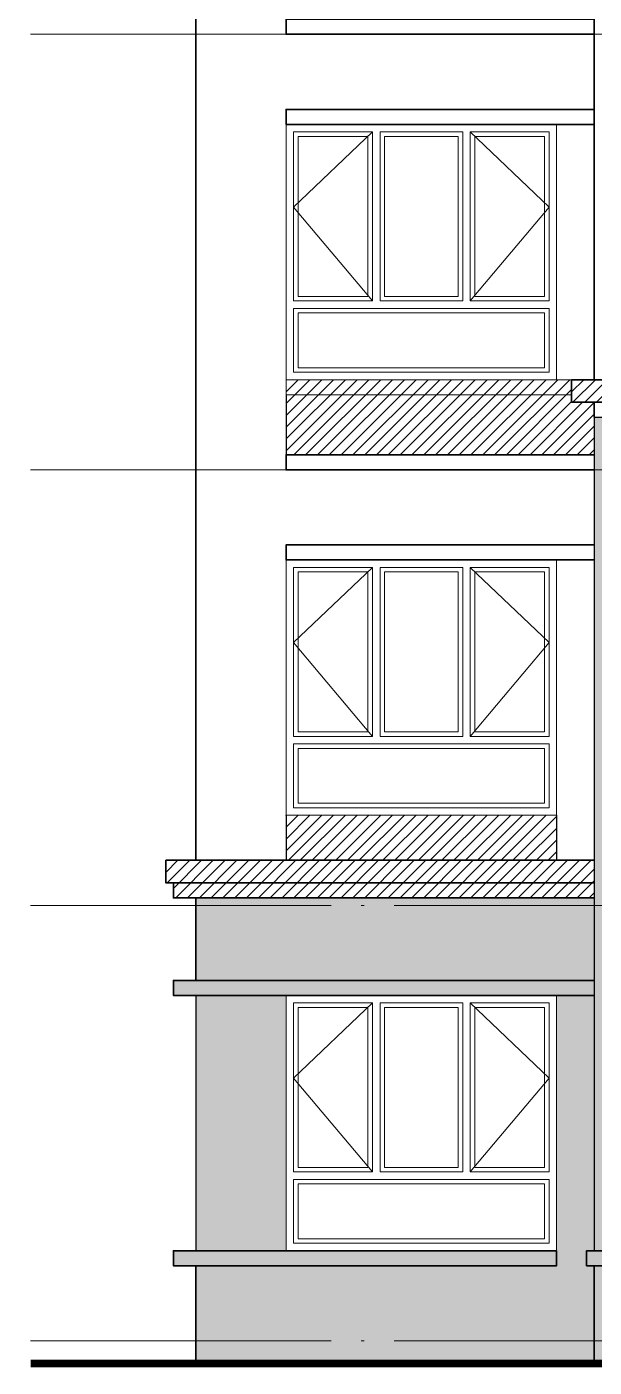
# Model space of a CAD drawing. Extents: x -518115 to 389031, y -231062 to 1628073.
# Drawn here: x 12092 to 15867, y 123274 to 132199 of the extents above; entities that cross this region are included whole.
import ezdxf

# ---------------------------------------------------------------- set-up
doc = ezdxf.new("R2010")
doc.units = 0
doc.header["$LTSCALE"] = 1000
doc.header["$MEASUREMENT"] = 0
doc.linetypes.add('DOTE', pattern=[2.4200000000000004, 2, -0.2, 0.02, -0.2])
for name, color, linetype in [('3-剖面填充（细）', 250, 'Continuous'), ('5-平立面看线1', 45, 'Continuous'), ('看线', 251, 'Continuous')]:
    doc.layers.add(name, color=color, linetype=linetype)
for name, color, linetype, lineweight in [('DOTE', 19, 'DOTE', 9), ('WINDOW', 144, 'Continuous', 15), ('立面-中轮廓线', 213, 'Continuous', 35), ('立面-普通轮廓', 7, 'Continuous', 18), ('立面-窗开启线', 250, 'Continuous', 13)]:
    doc.layers.add(name, color=color, linetype=linetype, lineweight=lineweight)

# ---------------------------------------------------------------- blocks, each defined once
blk = doc.blocks.new('GDGTFHFHFGHB')
at = {"layer": '立面-中轮廓线'}
for p, q in [((420516.578702806, 38176), (420516.578702806, 35275.99999999988)), ((423166.5787371339, 38176.00000000001), (423166.5787371339, 35276.00000000003))]:
    blk.add_line(p, q, dxfattribs=at)
blk.add_lwpolyline([(423166.5787371339, 35276.00000000003), (421116.5787028348, 35275.99999999977), (421116.5787028348, 35375.99999999977), (423166.5787371339, 35375.99999999951)], dxfattribs=at)
blk = doc.blocks.new('A$C6BC36758')
at = {"layer": 'WINDOW'}
for points in [[(-1750.000285381684, 1650), (-1225.000285381684, 1650), (-1225.000285381684, 525), (-1750.000285381684, 525)], [(-1175.000285381684, 1650), (-624.9999999997672, 1650), (-624.9999999997672, 525), (-1175.000285381684, 525)], [(-50, 1650), (-575, 1650), (-575, 525), (-50, 525)], [(-1750.000285381684, 475), (-50, 475), (-50, 50), (-1750.000285381684, 50)]]:
    blk.add_lwpolyline(points, close=True, dxfattribs=at)
at = {"layer": 'WINDOW', "color": 250}
for points in [[(-1720.000285381684, 1620), (-1255.000285381684, 1620), (-1255.000285381684, 555), (-1720.000285381684, 555)], [(-1145.000285381684, 1620), (-654.9999999997672, 1620), (-654.9999999997672, 555), (-1145.000285381684, 555)], [(-80, 1620), (-545, 1620), (-545, 555), (-80, 555)], [(-1720.000285381684, 445), (-80, 445), (-80, 80), (-1720.000285381684, 80)]]:
    blk.add_lwpolyline(points, close=True, dxfattribs=at)
at = {"layer": '立面-普通轮廓'}
blk.add_lwpolyline([(-1800.000285381684, 1700), (0, 1700), (0, 0), (-1800.000285381684, 0)], close=True, dxfattribs=at)
at = {"layer": '立面-窗开启线', "color": 251, "ltscale": 0.5, "true_color": 0x636466}
for points in [[(-1225.000285381684, 1650), (-1750.000285381684, 1150), (-1225.000285381684, 525)], [(-575, 1650), (-50, 1150), (-575, 525)]]:
    blk.add_lwpolyline(points, dxfattribs=at)

msp = doc.modelspace()

# ---------------------------------------------------------------- hatches: boundary and pattern name
at = {"layer": '3-剖面填充（细）'}
h = msp.add_hatch(dxfattribs=at)
h.set_pattern_fill('ANSI31', color=256, scale=35)
h.set_pattern_definition([(45, (-407299.9999999654, 85272.63961436594), (-39.28862052967754, 39.28862052967754), [])])
h.paths.add_polyline_path([(15866.57873716846, 129698.6396143656), (15716.57873717885, 129698.6396143655), (15716.5787371789, 129848.6396143725), (13816.57870286977, 129848.6396143662), (13816.57870286977, 129348.6396143658), (15866.57873716846, 129348.6396143726)])
h = msp.add_hatch(dxfattribs=at)
h.set_pattern_fill('ANSI31', color=256, scale=35)
h.set_pattern_definition([(45, (-405399.9999656666, 85272.63961436524), (-39.28862052967754, 39.28862052967754), [])])
h.paths.add_polyline_path([(15716.57873716863, 129698.6396143651), (60916.58548628382, 129698.6396143522), (60916.58548628376, 129848.6396143593), (15716.57873716857, 129848.6396143655)])
h = msp.add_hatch(dxfattribs=at)
h.set_pattern_fill('混凝土', color=251, scale=40)
h.set_pattern_definition([(49.99999999999999, (-395385.9999999654, 99772.63961436594), (286.9040730403014, -25.10085399303804), [30, -330]), (355, (-395385.9999999654, 99772.63961436594), (-55.50053344520001, 300.8768534800047), [24, -264]), (100.4514, (-395362.0913279654, 99770.5478783659), (231.4037526856086, 275.7758168243814), [25.496076, -280.4568448]), (46.18420000000001, (-395385.9999999654, 99852.63961436594), (426.8964194502578, -66.20760573160723), [45, -495]), (96.6356, (-395350.4253019654, 99847.12229156593), (373.8650822194813, 389.6471483601767), [38.2441152, -420.6852]), (351.1842, (-395385.9999999654, 99852.63961436594), (373.8647780534509, 389.6474403701299), [36, -396]), (21, (-395345.9999999654, 99832.63961436594), (238.7628208473847, -161.0475562661355), [30, -330]), (326.0000000000001, (-395345.9999999654, 99832.63961436594), (97.32613276863269, 290.0600180187412), [24, -264]), (71.4514, (-395326.1031067654, 99819.21897196595), (336.089051432596, 129.012198683981), [25.496076, -280.4568448]), (37.50000000000001, (-395385.9999999654, 99772.63961436594), (4.863942126916267, 133.1575415325246), [0, -260.8, 0, -268, 0, -265]), (7.499999999999999, (-395385.9999999654, 99772.63961436594), (105.2278149768594, 157.7646847529441), [0, -152.8, 0, -254.8, 0, -101]), (327.5, (-395475.1999999654, 99772.63961436594), (213.5289744689636, -9.021948693751902), [0, -100, 0, -312, 0, -414]), (317.5, (-395515.1999999654, 99772.63961436594), (233.2744677369545, 40.04199293292709), [0, -130, 0, -207.2, 0, -294])])
h.paths.add_polyline_path([(40616.57868825464, 128648.6396143747), (38816.57188375125, 128648.6396143747), (38816.57188375125, 126448.6396124545), (40616.57868825464, 126448.6396124545)], flags=16)
h.paths.add_polyline_path([(48566.57840177155, 125748.6396143737), (50166.57868717407, 125748.6396143737), (50166.57868717407, 124048.6396143737), (48566.57840177155, 124048.6396143737)], flags=16)
h.paths.add_polyline_path([(48566.5786871704, 128648.6396143737), (50166.57868717407, 128648.6396143737), (50166.57868717407, 126948.6396143737), (48566.5786871704, 126948.6396143737)], flags=16)
h.paths.add_polyline_path([(46966.57868747512, 125748.6396143721), (48266.57868747442, 125748.6396143721), (48266.57868747442, 123748.6021976669), (46966.57868747512, 123748.6021976669)], flags=16)
h.paths.add_polyline_path([(46966.57868759474, 128648.639614374), (48266.57868759404, 128648.639614374), (48266.57868759404, 126448.6396143716), (46966.57868759474, 126448.6396143716)], flags=16)
h.paths.add_polyline_path([(42266.57840262359, 125748.6396143661), (42266.57840262359, 124648.6395327097), (42016.5786852357, 124648.6395327097), (42016.5786852357, 124048.6396143737), (42066.57868521486, 124048.6396143946), (42066.57868521486, 123948.639614374), (42016.5786852357, 123948.639614374), (42016.57868511067, 124048.6396133967), (46666.57870140334, 124048.6396133967), (46666.57870152837, 125748.6396143739), (45166.48498517461, 125748.6396143661), (45166.48498517461, 124648.6395327097), (44366.57868800528, 124648.6395327097), (44366.57868800522, 125748.6396143737)], flags=16)
h.paths.add_polyline_path([(42266.57840262359, 128648.6396143661), (42266.57840262353, 127548.6395327171), (42016.5786852357, 127548.6395327163), (42016.5786852357, 126448.6396143732), (46666.57870152837, 126448.6396143732), (46666.57870152837, 128648.639614374), (45166.48498517461, 128648.639614374), (45166.48498517461, 127548.6395327171), (44366.57868800528, 127548.6395327171), (44366.57868800528, 128648.6396143735)], flags=16)
h.paths.add_polyline_path([(38816.57840287272, 125748.6396143737), (40616.57868825441, 125748.6396143737), (40616.57868825441, 124048.6396143737), (38816.57840287272, 124048.6396143737)], flags=16)
h.paths.add_polyline_path([(53066.57898832118, 125748.6396143737), (51466.57870291866, 125748.6396143737), (51466.57870291866, 124048.6396143737), (53066.57898832118, 124048.6396143737)], flags=16)
h.paths.add_polyline_path([(53066.57870292233, 128648.6396143737), (51466.57870291866, 128648.6396143737), (51466.57870291866, 126948.6396143737), (53066.57870292233, 126948.6396143737)], flags=16)
h.paths.add_polyline_path([(54666.57870261761, 125748.6396143721), (53366.57870261831, 125748.6396143721), (53366.57870261831, 123748.6021976669), (54666.57870261761, 123748.6021976669)], flags=16)
h.paths.add_polyline_path([(54666.57870249799, 128648.639614374), (53366.57870249869, 128648.639614374), (53366.57870249869, 126448.6396143716), (54666.57870249799, 126448.6396143716)], flags=16)
h.paths.add_polyline_path([(59366.57898746914, 125748.6396143661), (59366.57898746914, 124648.6395327097), (59616.57870485703, 124648.6395327097), (59616.57870485703, 124048.6396143737), (59566.57870487787, 124048.6396143946), (59566.57870487787, 123948.639614374), (59616.57870485703, 123948.639614374), (59616.57870485703, 124048.6396143657), (54966.57868856436, 124048.6396143657), (54966.57868856436, 125748.6396143739), (56466.67240491812, 125748.6396143661), (56466.67240491812, 124648.6395327097), (57266.57870208746, 124648.6395327097), (57266.57870208751, 125748.6396143737)], flags=16)
h.paths.add_polyline_path([(59366.57898746914, 128648.6396143661), (59366.5789874692, 127548.6395327171), (59616.57870485703, 127548.6395327163), (59616.57870485703, 126448.6396143732), (54966.57868856436, 126448.6396143732), (54966.57868856436, 128648.639614374), (56466.67240491812, 128648.639614374), (56466.67240491812, 127548.6395327171), (57266.57870208746, 127548.6395327171), (57266.57870208746, 128648.6396143735)], flags=16)
h.paths.add_polyline_path([(62816.57898722001, 125748.6396143737), (61016.57870183833, 125748.6396143737), (61016.57870183833, 124048.6396143737), (62816.57898722001, 124048.6396143737)], flags=16)
h.paths.add_polyline_path([(36016.57871645322, 128648.6396143747), (37816.58552095661, 128648.6396143747), (37816.58552095661, 126448.6396124545), (36016.57871645322, 126448.6396124545)], flags=16)
h.paths.add_polyline_path([(28066.57900293631, 125748.6396143737), (26466.57871753379, 125748.6396143737), (26466.57871753379, 124048.6396143737), (28066.57900293631, 124048.6396143737)], flags=16)
h.paths.add_polyline_path([(28066.57871753746, 128648.6396143737), (26466.57871753379, 128648.6396143737), (26466.57871753379, 126948.6396143737), (28066.57871753746, 126948.6396143737)], flags=16)
h.paths.add_polyline_path([(29666.57871723274, 125748.6396143721), (28366.57871723344, 125748.6396143721), (28366.57871723344, 123748.6021976669), (29666.57871723274, 123748.6021976669)], flags=16)
h.paths.add_polyline_path([(29666.57871711312, 128648.639614374), (28366.57871711382, 128648.639614374), (28366.57871711382, 126448.6396143716), (29666.57871711312, 126448.6396143716)], flags=16)
h.paths.add_polyline_path([(34366.57900208427, 125748.6396143661), (34366.57900208427, 124648.6395327097), (34616.57871947216, 124648.6395327097), (34616.57871947216, 124048.6396143737), (34566.578719493, 124048.6396143946), (34566.578719493, 123948.639614374), (34616.57871947216, 123948.639614374), (34616.57871947211, 124048.639614366), (29966.57870317943, 124048.639614366), (29966.57870317949, 125748.6396143739), (31466.67241953325, 125748.6396143661), (31466.67241953325, 124648.6395327097), (32266.57871670258, 124648.6395327097), (32266.57871670264, 125748.6396143737)], flags=16)
h.paths.add_polyline_path([(34366.57900208427, 128648.6396143661), (34366.57900208433, 127548.6395327171), (34616.57871947216, 127548.6395327163), (34616.57871947216, 126448.6396143732), (29966.57870317949, 126448.6396143732), (29966.57870317949, 128648.639614374), (31466.67241953325, 128648.639614374), (31466.67241953325, 127548.6395327171), (32266.57871670258, 127548.6395327171), (32266.57871670258, 128648.6396143735)], flags=16)
h.paths.add_polyline_path([(37816.57900183514, 125748.6396143737), (36016.57871645346, 125748.6396143737), (36016.57871645346, 124048.6396143737), (37816.57900183514, 124048.6396143737)], flags=16)
h.paths.add_polyline_path([(23566.57841638668, 125748.6396143737), (25166.5787017892, 125748.6396143737), (25166.5787017892, 124048.6396143737), (23566.57841638668, 124048.6396143737)], flags=16)
h.paths.add_polyline_path([(23566.57870178553, 128648.6396143737), (25166.5787017892, 128648.6396143737), (25166.5787017892, 126948.6396143737), (23566.57870178553, 126948.6396143737)], flags=16)
h.paths.add_polyline_path([(21966.57870209025, 125748.6396143721), (23266.57870208955, 125748.6396143721), (23266.57870208955, 123748.6021976669), (21966.57870209025, 123748.6021976669)], flags=16)
h.paths.add_polyline_path([(21966.57870220987, 128648.639614374), (23266.57870220917, 128648.639614374), (23266.57870220917, 126448.6396143716), (21966.57870220987, 126448.6396143716)], flags=16)
h.paths.add_polyline_path([(17266.57841723872, 125748.6396143661), (17266.57841723872, 124648.6395327097), (17016.57869985083, 124648.6395327097), (17016.57869985083, 124048.6396143737), (17066.57869982999, 124048.6396143946), (17066.57869982999, 123948.639614374), (17016.57869985083, 123948.639614374), (17016.5786997258, 124048.6396133967), (21666.57871601847, 124048.6396133967), (21666.5787161435, 125748.6396143739), (20166.48499978974, 125748.6396143661), (20166.48499978974, 124648.6395327097), (19366.57870262041, 124648.6395327097), (19366.57870262035, 125748.6396143737)], flags=16)
h.paths.add_polyline_path([(17266.57841723872, 128648.6396143661), (17266.57841723866, 127548.6395327171), (17016.57869985083, 127548.6395327163), (17016.57869985083, 126448.6396143732), (21666.5787161435, 126448.6396143732), (21666.5787161435, 128648.639614374), (20166.48499978974, 128648.639614374), (20166.48499978974, 127548.6395327171), (19366.57870262041, 127548.6395327171), (19366.57870262041, 128648.6396143735)], flags=16)
h.paths.add_polyline_path([(13816.57841748785, 125748.6396143737), (15616.57870286953, 125748.6396143737), (15616.57870286953, 124048.6396143737), (13816.57841748785, 124048.6396143737)], flags=16)
h.paths.add_polyline_path([(13216.57856014982, 126398.6396143734), (13216.57856014976, 125848.6396143737), (13066.57884553139, 125848.6396143737), (13066.57884553139, 125748.6396143737), (13216.57884553133, 125748.6396143737), (13216.57884553133, 124048.6396143737), (13066.5787028406, 124048.6396143737), (13066.5787028406, 123948.6396143737), (13216.5787406973, 123948.6396056376), (13216.5787028406, 123298.6396143734), (63416.57870217226, 123298.6396143734), (63416.57870217238, 123948.6396143737), (63566.58552061161, 123948.6396143737), (63566.58552061161, 124048.6396143737), (63416.57870217226, 124048.6396143737), (63416.58552061161, 125748.6396143737), (63566.58537792083, 125748.6396143737), (63566.58537792083, 125848.6396143737), (63416.58552061161, 125848.6396143737), (63416.57884455804, 126398.6396143734), (60766.5786675394, 126398.6396143734), (60766.5786675394, 129598.6396143729), (15866.57873716846, 129598.6396143729), (15866.57873716846, 126398.6396143734)])
h = msp.add_hatch(dxfattribs=at)
h.set_pattern_fill('ANSI31', color=256, scale=35)
h.set_pattern_definition([(45, (-407299.9999999654, 82372.63961436594), (-39.28862052967754, 39.28862052967754), [])])
h.paths.add_polyline_path([(13816.57870286977, 126648.6396143659), (15616.57870286965, 126648.6396143662), (15616.57870286965, 126948.6396143732), (13816.57870286977, 126948.6396143662)])
h = msp.add_hatch(dxfattribs=at)
h.set_pattern_fill('ANSI31', color=256, scale=35)
h.set_pattern_definition([(45, (-408100.0001426852, 82072.6396143657), (-39.28862052967754, 39.28862052967754), [])])
h.paths.add_polyline_path([(13016.57856014994, 126498.6396143659), (13066.57856014988, 126498.6396143659), (13066.57856014982, 126398.6396143663), (15866.57873716851, 126398.6396143655), (15866.57873716851, 126648.6396143656), (13016.57856014994, 126648.6396143659)])

# ---------------------------------------------------------------- linework, layer by layer
for p, q in [((13816.57870286971, 129748.6396143662), (13816.57870286948, 129348.6396143657)), ((15866.57873716846, 129598.6396143655), (60766.58548628382, 129598.6396143655)), ((13816.57841748785, 126948.6396143663), (13816.57870286953, 126648.6396143659)), ((15616.57870286953, 126948.6396143663), (15616.57870286953, 126648.6396143644))]:
    msp.add_line(p, q, dxfattribs=at)
at = {"layer": '5-平立面看线1', "color": 1, "ltscale": 0.8, "const_width": 50}
msp.add_lwpolyline([(64516.57870186737, 123298.6396143659), (12116.57870284049, 123298.6396143659)], dxfattribs=at)
at = {"layer": 'DOTE', "linetype": 'DOTE'}
for p, q in [((12116.57870284072, 132148.6396143659), (64516.57870186737, 132148.6396143661)), ((12116.57870284072, 129248.6396143659), (64516.57870186737, 129248.6396143661)), ((12116.57870284072, 126348.6396143659), (64516.57870186737, 126348.6396143661)), ((12116.57870284072, 123448.6396143659), (64516.57870186737, 123448.6396143661))]:
    msp.add_line(p, q, dxfattribs=at)
at = {"layer": '看线', "color": 30}
msp.add_line((13216.57884553139, 125748.6396143663), (13216.57874652144, 124048.6396143663), dxfattribs=at)
msp.add_lwpolyline([(15866.57873716846, 129598.6396143655), (15866.57873716846, 124048.6396143663)], dxfattribs=at)
at = {"layer": '立面-中轮廓线'}
for p, q in [((13216.5787028406, 132148.6396143659), (13216.5787028406, 129248.6396143658)), ((15866.57873716846, 132148.6396143659), (15866.57873716846, 129848.6396143655)), ((13216.5787028406, 129248.6396143659), (13216.5787028406, 126648.6396143659))]:
    msp.add_line(p, q, dxfattribs=at)
at = {"layer": '立面-中轮廓线', "color": 2}
for p, q in [((15716.57873716846, 129698.6396143655), (35916.57868215453, 129698.6396143577)), ((13016.57856014982, 126648.6396143659), (15866.57873716846, 126648.6396143659)), ((13016.57856014982, 126498.6396143659), (15866.57873716846, 126498.6396143659)), ((13216.57856014982, 126398.6396143659), (15866.57873716846, 126398.6396143659)), ((13216.5787028406, 125848.6396143663), (15866.57873716846, 125848.6396143661)), ((13216.5787028406, 125748.6396143663), (15866.57873716846, 125748.6396143654)), ((13216.57874069735, 123948.6396143663), (13216.5787028406, 123298.6396143659))]:
    msp.add_line(p, q, dxfattribs=at)
at = {"layer": '立面-中轮廓线'}
for points in [[(15866.57873716846, 131548.6396143654), (13816.57870286942, 131548.6396143661), (13816.57870286942, 131648.6396143661), (15866.57873716846, 131648.6396143661)], [(15866.57873716846, 129248.6396143659), (13816.57870286942, 129248.6396143657), (13816.57870286942, 129348.6396143657), (15866.57873716846, 129348.6396143655)], [(15866.57873716846, 128648.6396143654), (13816.57870286942, 128648.6396143661), (13816.57870286942, 128748.6396143661), (15866.57873716846, 128748.6396143661)]]:
    msp.add_lwpolyline(points, dxfattribs=at)
at = {"layer": '立面-中轮廓线', "color": 2}
for points in [[(35766.57868215453, 129598.6396143655), (35766.57868215453, 129698.6396143655), (35916.57868215453, 129698.6396143655), (35916.57868215459, 129848.6396143655), (15716.57873716846, 129848.6396143655), (15716.57873716846, 129698.6396143655), (15866.57873716846, 129698.6396143655), (15866.57873716846, 129598.6396143655)], [(13216.57856014982, 126648.6396143659), (13016.57856014982, 126648.6396143659), (13016.57856014982, 126498.6396143659), (13066.57856014982, 126498.6396143659), (13066.57856014982, 126398.6396143659), (13216.57856014982, 126398.6396143659), (13216.57884553139, 125848.6396143663), (13066.57884553139, 125848.6396143663), (13066.57884553139, 125748.6396143663), (13216.57884553139, 125748.6396143663)], [(15616.57870286674, 124048.6396143663), (13066.5787028406, 124048.6396143663), (13066.5787028406, 123948.6396143663), (15616.57870290842, 123948.6396143665), (15616.57870286674, 124048.6396143663)], [(15866.57873716846, 123948.6396143663), (15866.57873716846, 123298.6396143659)]]:
    msp.add_lwpolyline(points, dxfattribs=at)
msp.add_lwpolyline([(17066.57869982999, 124048.6396143663), (15816.57871476276, 124048.6396143663), (15816.57871476276, 123948.6396143663), (17066.57869987166, 123948.6396143665)], close=True, dxfattribs=at)
at = {"layer": '立面-普通轮廓'}
for points in [[(13816.57189836312, 129848.6396143661), (13816.57189836312, 129748.6396143662)], [(13816.57870286965, 129848.6396143662), (15716.57873714762, 129848.6396143663), (15716.57873718929, 129748.6396143665), (13816.57870286965, 129748.6396143662)]]:
    msp.add_lwpolyline(points, dxfattribs=at)

# ---------------------------------------------------------------- block references
for name, p in [('GDGTFHFHFGHB', (-407299.9999999654, 96872.63961436594)), ('A$C6BC36758', (15616.57870286953, 129848.6396143663)), ('A$C6BC36758', (15616.57870286953, 126948.6396143663)), ('A$C6BC36758', (15616.57870286953, 124048.6396143663))]:
    msp.add_blockref(name, p)

doc.saveas('drawing.dxf')
